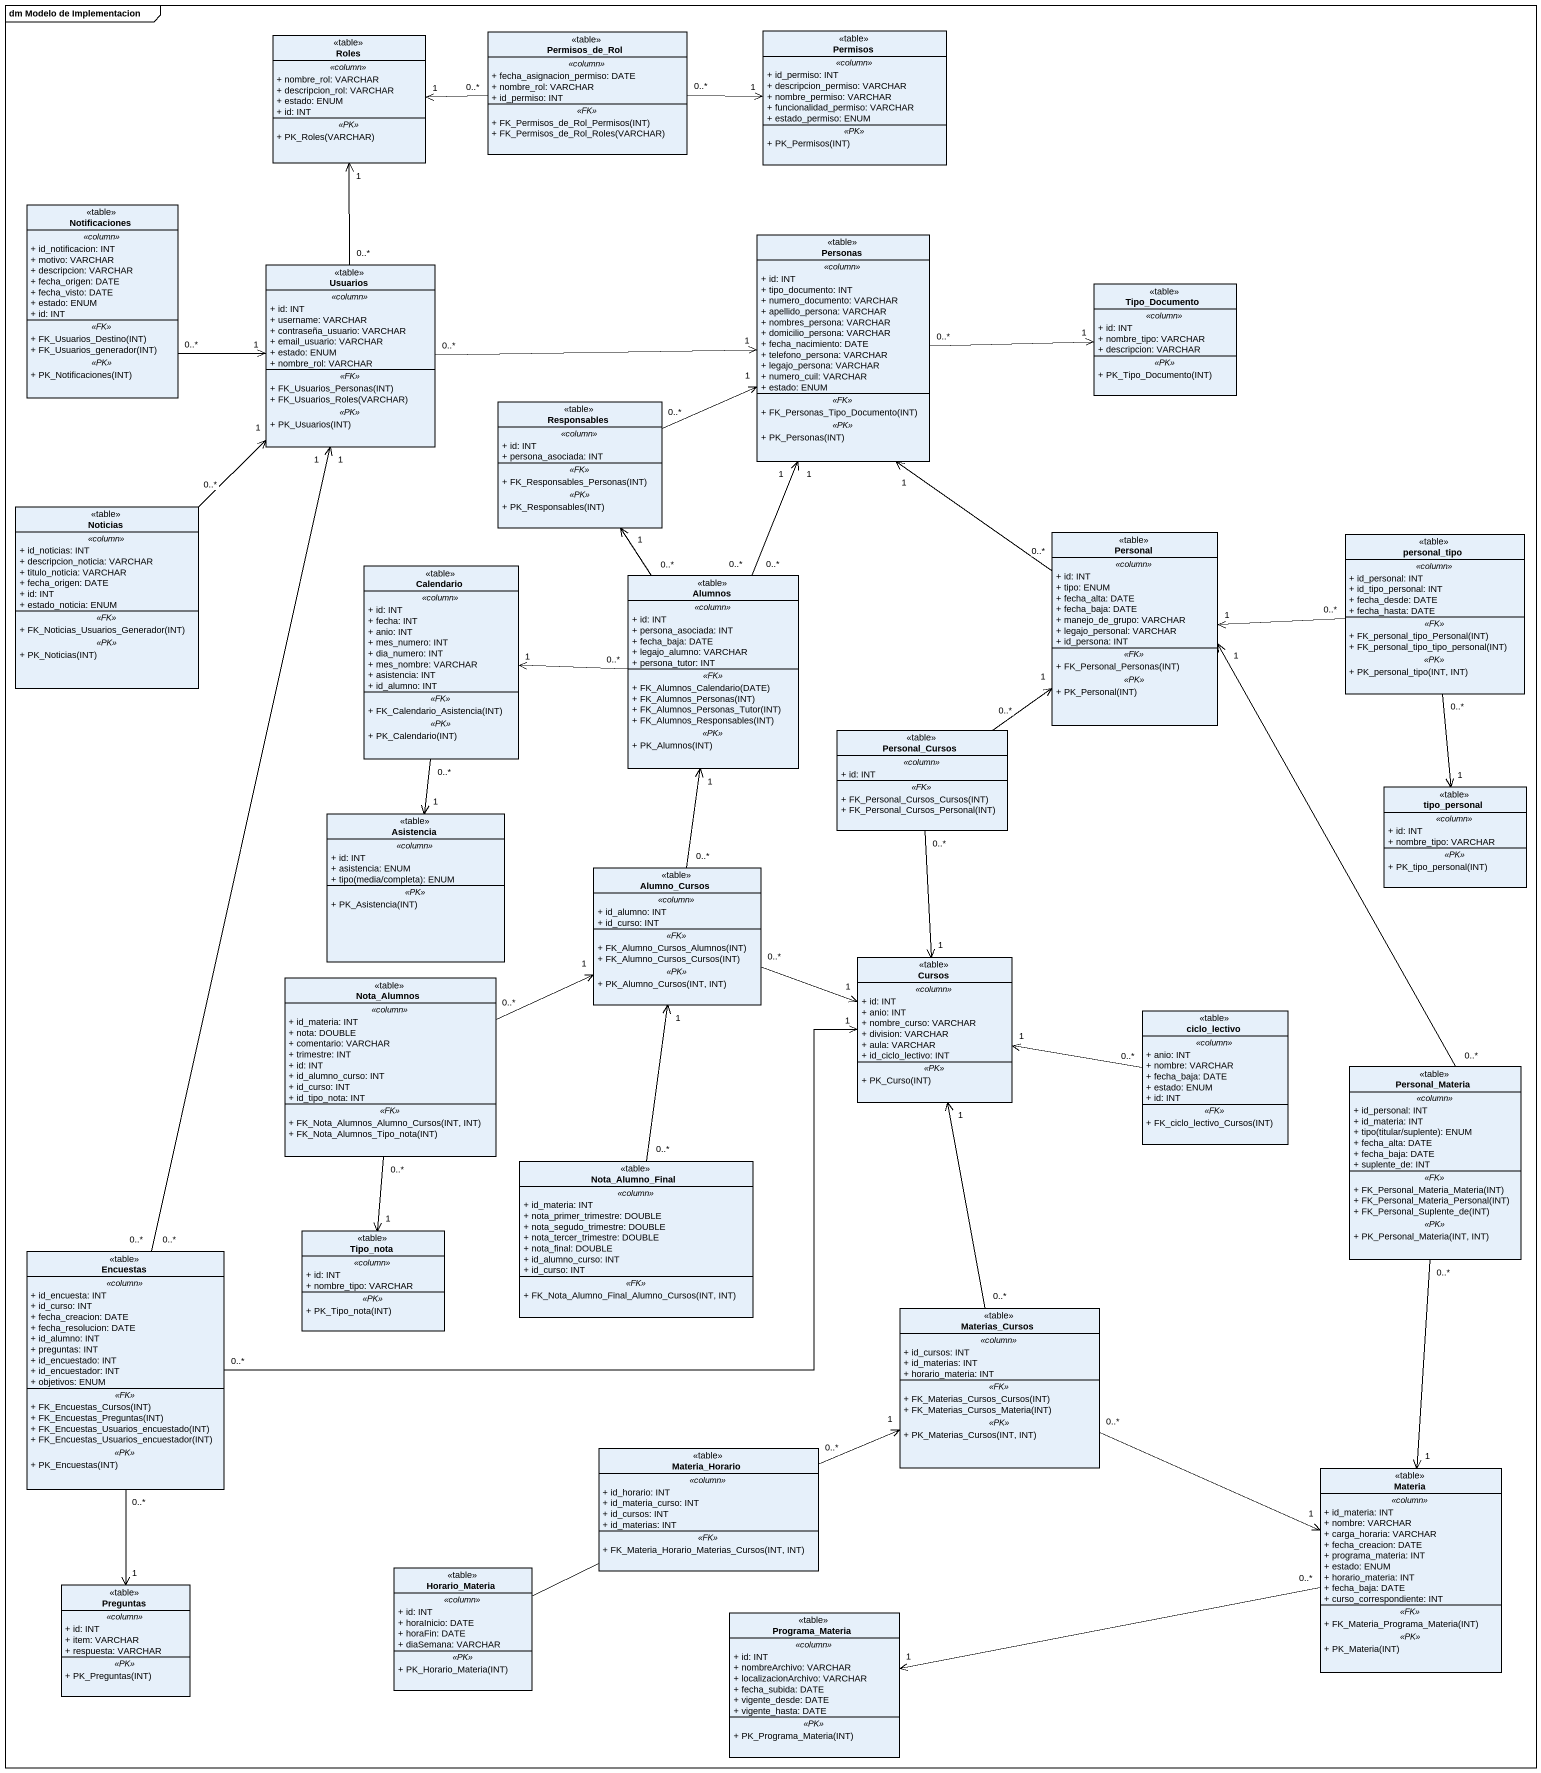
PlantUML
@startuml
mainframe dm Modelo de Implementacion
hide circle
hide empty members
skinparam classAttributeIconSize 0
class Roles <<table>> {
  .. <<column>> ..
  + nombre_rol: VARCHAR
  + descripcion_rol: VARCHAR
  + estado: ENUM
  + id: INT
  .. <<PK>> ..
  + PK_Roles(VARCHAR)
}
class Permisos_de_Rol <<table>> {
  .. <<column>> ..
  + fecha_asignacion_permiso: DATE
  + nombre_rol: VARCHAR
  + id_permiso: INT
  .. <<FK>> ..
  + FK_Permisos_de_Rol_Permisos(INT)
  + FK_Permisos_de_Rol_Roles(VARCHAR)
}
class Permisos <<table>> {
  .. <<column>> ..
  + id_permiso: INT
  + descripcion_permiso: VARCHAR
  + nombre_permiso: VARCHAR
  + funcionalidad_permiso: VARCHAR
  + estado_permiso: ENUM
  .. <<PK>> ..
  + PK_Permisos(INT)
}
class Notificaciones <<table>> {
  .. <<column>> ..
  + id_notificacion: INT
  + motivo: VARCHAR
  + descripcion: VARCHAR
  + fecha_origen: DATE
  + fecha_visto: DATE
  + estado: ENUM
  + id: INT
  .. <<FK>> ..
  + FK_Usuarios_Destino(INT)
  + FK_Usuarios_generador(INT)
  .. <<PK>> ..
  + PK_Notificaciones(INT)
}
class Usuarios <<table>> {
  .. <<column>> ..
  + id: INT
  + username: VARCHAR
  + contraseña_usuario: VARCHAR
  + email_usuario: VARCHAR
  + estado: ENUM
  + nombre_rol: VARCHAR
  .. <<FK>> ..
  + FK_Usuarios_Personas(INT)
  + FK_Usuarios_Roles(VARCHAR)
  .. <<PK>> ..
  + PK_Usuarios(INT)
}
class Personas <<table>> {
  .. <<column>> ..
  + id: INT
  + tipo_documento: INT
  + numero_documento: VARCHAR
  + apellido_persona: VARCHAR
  + nombres_persona: VARCHAR
  + domicilio_persona: VARCHAR
  + fecha_nacimiento: DATE
  + telefono_persona: VARCHAR
  + legajo_persona: VARCHAR
  + numero_cuil: VARCHAR
  + estado: ENUM
  .. <<FK>> ..
  + FK_Personas_Tipo_Documento(INT)
  .. <<PK>> ..
  + PK_Personas(INT)
}
class Tipo_Documento <<table>> {
  .. <<column>> ..
  + id: INT
  + nombre_tipo: VARCHAR
  + descripcion: VARCHAR
  .. <<PK>> ..
  + PK_Tipo_Documento(INT)
}
class Responsables <<table>> {
  .. <<column>> ..
  + id: INT
  + persona_asociada: INT
  .. <<FK>> ..
  + FK_Responsables_Personas(INT)
  .. <<PK>> ..
  + PK_Responsables(INT)
}
class Noticias <<table>> {
  .. <<column>> ..
  + id_noticias: INT
  + descripcion_noticia: VARCHAR
  + titulo_noticia: VARCHAR
  + fecha_origen: DATE
  + id: INT
  + estado_noticia: ENUM
  .. <<FK>> ..
  + FK_Noticias_Usuarios_Generador(INT)
  .. <<PK>> ..
  + PK_Noticias(INT)
}
class Personal <<table>> {
  .. <<column>> ..
  + id: INT
  + tipo: ENUM
  + fecha_alta: DATE
  + fecha_baja: DATE
  + manejo_de_grupo: VARCHAR
  + legajo_personal: VARCHAR
  + id_persona: INT
  .. <<FK>> ..
  + FK_Personal_Personas(INT)
  .. <<PK>> ..
  + PK_Personal(INT)
}
class personal_tipo <<table>> {
  .. <<column>> ..
  + id_personal: INT
  + id_tipo_personal: INT
  + fecha_desde: DATE
  + fecha_hasta: DATE
  .. <<FK>> ..
  + FK_personal_tipo_Personal(INT)
  + FK_personal_tipo_tipo_personal(INT)
  .. <<PK>> ..
  + PK_personal_tipo(INT, INT)
}
class Calendario <<table>> {
  .. <<column>> ..
  + id: INT
  + fecha: INT
  + anio: INT
  + mes_numero: INT
  + dia_numero: INT
  + mes_nombre: VARCHAR
  + asistencia: INT
  + id_alumno: INT
  .. <<FK>> ..
  + FK_Calendario_Asistencia(INT)
  .. <<PK>> ..
  + PK_Calendario(INT)
}
class Alumnos <<table>> {
  .. <<column>> ..
  + id: INT
  + persona_asociada: INT
  + fecha_baja: DATE
  + legajo_alumno: VARCHAR
  + persona_tutor: INT
  .. <<FK>> ..
  + FK_Alumnos_Calendario(DATE)
  + FK_Alumnos_Personas(INT)
  + FK_Alumnos_Personas_Tutor(INT)
  + FK_Alumnos_Responsables(INT)
  .. <<PK>> ..
  + PK_Alumnos(INT)
}
class Personal_Cursos <<table>> {
  .. <<column>> ..
  + id: INT
  .. <<FK>> ..
  + FK_Personal_Cursos_Cursos(INT)
  + FK_Personal_Cursos_Personal(INT)
}
class tipo_personal <<table>> {
  .. <<column>> ..
  + id: INT
  + nombre_tipo: VARCHAR
  .. <<PK>> ..
  + PK_tipo_personal(INT)
}
class Asistencia <<table>> {
  .. <<column>> ..
  + id: INT
  + asistencia: ENUM
  {field} + tipo(media/completa): ENUM
  .. <<PK>> ..
  + PK_Asistencia(INT)
}
class Alumno_Cursos <<table>> {
  .. <<column>> ..
  + id_alumno: INT
  + id_curso: INT
  .. <<FK>> ..
  + FK_Alumno_Cursos_Alumnos(INT)
  + FK_Alumno_Cursos_Cursos(INT)
  .. <<PK>> ..
  + PK_Alumno_Cursos(INT, INT)
}
class Cursos <<table>> {
  .. <<column>> ..
  + id: INT
  + anio: INT
  + nombre_curso: VARCHAR
  + division: VARCHAR
  + aula: VARCHAR
  + id_ciclo_lectivo: INT
  .. <<PK>> ..
  + PK_Curso(INT)
}
class Nota_Alumnos <<table>> {
  .. <<column>> ..
  + id_materia: INT
  + nota: DOUBLE
  + comentario: VARCHAR
  + trimestre: INT
  + id: INT
  + id_alumno_curso: INT
  + id_curso: INT
  + id_tipo_nota: INT
  .. <<FK>> ..
  + FK_Nota_Alumnos_Alumno_Cursos(INT, INT)
  + FK_Nota_Alumnos_Tipo_nota(INT)
}
class ciclo_lectivo <<table>> {
  .. <<column>> ..
  + anio: INT
  + nombre: VARCHAR
  + fecha_baja: DATE
  + estado: ENUM
  + id: INT
  .. <<FK>> ..
  + FK_ciclo_lectivo_Cursos(INT)
}
class Personal_Materia <<table>> {
  .. <<column>> ..
  + id_personal: INT
  + id_materia: INT
  {field} + tipo(titular/suplente): ENUM
  + fecha_alta: DATE
  + fecha_baja: DATE
  + suplente_de: INT
  .. <<FK>> ..
  + FK_Personal_Materia_Materia(INT)
  + FK_Personal_Materia_Personal(INT)
  + FK_Personal_Suplente_de(INT)
  .. <<PK>> ..
  + PK_Personal_Materia(INT, INT)
}
class Nota_Alumno_Final <<table>> {
  .. <<column>> ..
  + id_materia: INT
  + nota_primer_trimestre: DOUBLE
  + nota_segudo_trimestre: DOUBLE
  + nota_tercer_trimestre: DOUBLE
  + nota_final: DOUBLE
  + id_alumno_curso: INT
  + id_curso: INT
  .. <<FK>> ..
  + FK_Nota_Alumno_Final_Alumno_Cursos(INT, INT)
}
class Tipo_nota <<table>> {
  .. <<column>> ..
  + id: INT
  + nombre_tipo: VARCHAR
  .. <<PK>> ..
  + PK_Tipo_nota(INT)
}
class Encuestas <<table>> {
  .. <<column>> ..
  + id_encuesta: INT
  + id_curso: INT
  + fecha_creacion: DATE
  + fecha_resolucion: DATE
  + id_alumno: INT
  + preguntas: INT
  + id_encuestado: INT
  + id_encuestador: INT
  + objetivos: ENUM
  .. <<FK>> ..
  + FK_Encuestas_Cursos(INT)
  + FK_Encuestas_Preguntas(INT)
  + FK_Encuestas_Usuarios_encuestado(INT)
  + FK_Encuestas_Usuarios_encuestador(INT)
  .. <<PK>> ..
  + PK_Encuestas(INT)
}
class Materias_Cursos <<table>> {
  .. <<column>> ..
  + id_cursos: INT
  + id_materias: INT
  + horario_materia: INT
  .. <<FK>> ..
  + FK_Materias_Cursos_Cursos(INT)
  + FK_Materias_Cursos_Materia(INT)
  .. <<PK>> ..
  + PK_Materias_Cursos(INT, INT)
}
class Materia_Horario <<table>> {
  .. <<column>> ..
  + id_horario: INT
  + id_materia_curso: INT
  + id_cursos: INT
  + id_materias: INT
  .. <<FK>> ..
  + FK_Materia_Horario_Materias_Cursos(INT, INT)
}
class Materia <<table>> {
  .. <<column>> ..
  + id_materia: INT
  + nombre: VARCHAR
  + carga_horaria: VARCHAR
  + fecha_creacion: DATE
  + programa_materia: INT
  + estado: ENUM
  + horario_materia: INT
  + fecha_baja: DATE
  + curso_correspondiente: INT
  .. <<FK>> ..
  + FK_Materia_Programa_Materia(INT)
  .. <<PK>> ..
  + PK_Materia(INT)
}
class Preguntas <<table>> {
  .. <<column>> ..
  + id: INT
  + item: VARCHAR
  + respuesta: VARCHAR
  .. <<PK>> ..
  + PK_Preguntas(INT)
}
class Horario_Materia <<table>> {
  .. <<column>> ..
  + id: INT
  + horaInicio: DATE
  + horaFin: DATE
  + diaSemana: VARCHAR
  .. <<PK>> ..
  + PK_Horario_Materia(INT)
}
class Programa_Materia <<table>> {
  .. <<column>> ..
  + id: INT
  + nombreArchivo: VARCHAR
  + localizacionArchivo: VARCHAR
  + fecha_subida: DATE
  + vigente_desde: DATE
  + vigente_hasta: DATE
  .. <<PK>> ..
  + PK_Programa_Materia(INT)
}
Permisos_de_Rol "0..*" -left-> "1" Roles
Permisos_de_Rol "0..*" -right-> "1" Permisos
Notificaciones "0..*" -right-> "1" Usuarios
Usuarios "0..*" -up-> "1" Roles
Usuarios "0..*" -right-> "1" Personas
Personas "0..*" -right-> "1" Tipo_Documento
Responsables "0..*" -right-> "1" Personas
Noticias "0..*" -up-> "1" Usuarios
Personal "0..*" -up-> "1" Personas
personal_tipo "0..*" -left-> "1" Personal
personal_tipo "0..*" --> "1" tipo_personal
Calendario "0..*" --> "1" Asistencia
Alumnos -up-> Personas
Alumnos "0..*" -up-> "1" Personas
Alumnos "0..*" -up-> "1" Personas
Alumnos "0..*" -up-> "1" Responsables
Alumnos "0..*" -left-> "1" Calendario
Personal_Cursos "0..*" -up-> "1" Personal
Personal_Cursos "0..*" --> "1" Cursos
Alumno_Cursos "0..*" -up-> "1" Alumnos
Alumno_Cursos "0..*" -right-> "1" Cursos
Nota_Alumnos "0..*" -right-> "1" Alumno_Cursos
Nota_Alumnos "0..*" --> "1" Tipo_nota
ciclo_lectivo "0..*" -left-> "1" Cursos
Personal_Materia "0..*" -up-> "1" Personal
Personal_Materia "0..*" --> "1" Materia
Nota_Alumno_Final "0..*" -up-> "1" Alumno_Cursos
Encuestas "0..*" -up-> "1" Usuarios
Encuestas "0..*" -up-> "1" Usuarios
Encuestas "0..*" -right-> "1" Cursos
Encuestas "0..*" --> "1" Preguntas
Materias_Cursos "0..*" -up-> "1" Cursos
Materias_Cursos "0..*" -right-> "1" Materia
Materia_Horario "0..*" -right-> "1" Materias_Cursos
Materia "0..*" -left-> "1" Programa_Materia
Horario_Materia -right- Materia_Horario
@enduml
